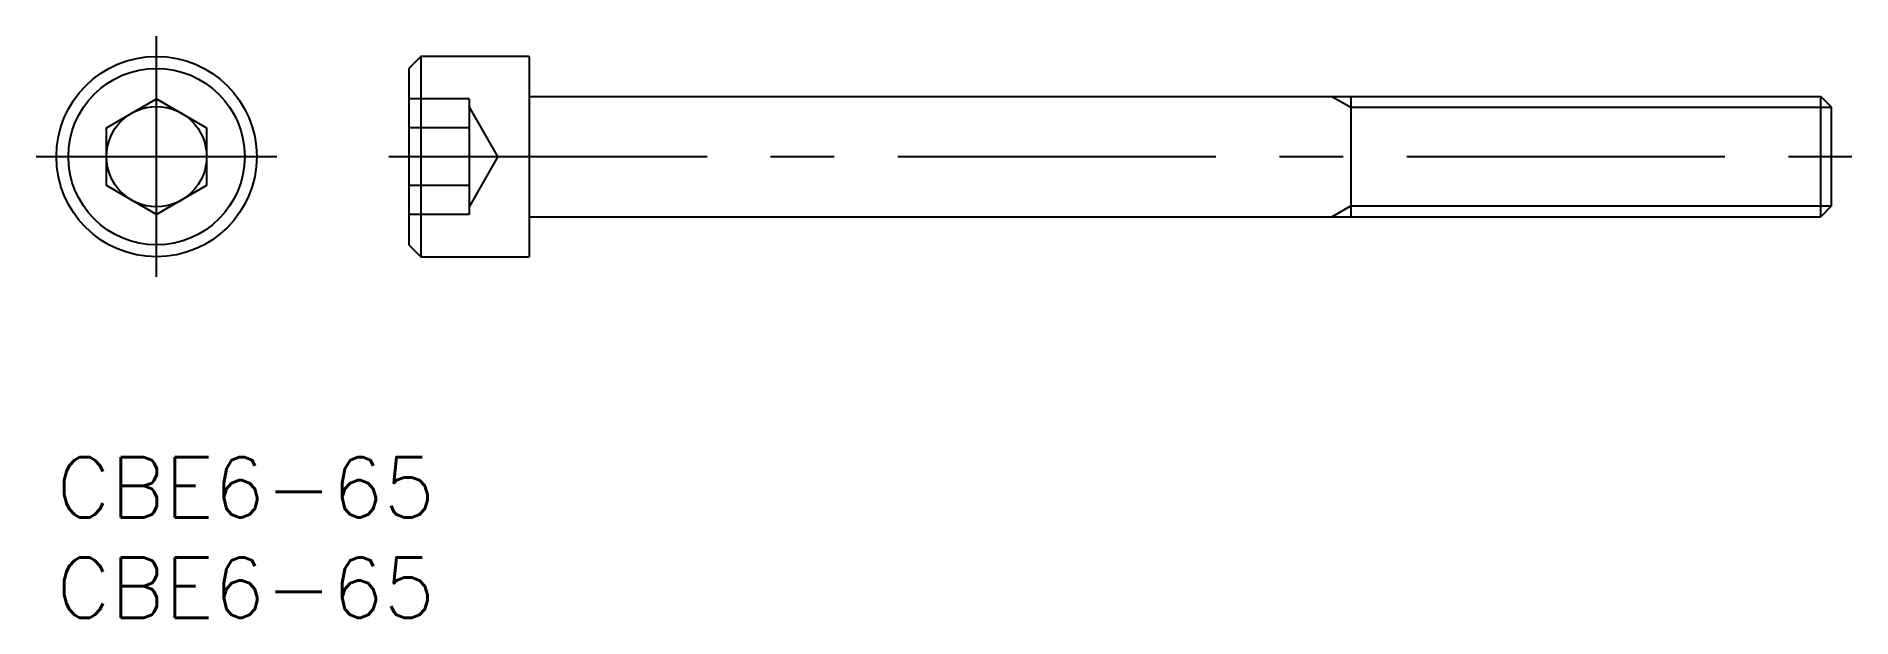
# Model space of a CAD drawing. Extents: x -1 to 89.6, y -8 to 21.
import ezdxf

# ---------------------------------------------------------------- set-up
doc = ezdxf.new("R2010")
doc.units = 0
doc.header["$LTSCALE"] = 0.5
doc.linetypes.add('CENTER', pattern=[50.8, 31.75, -6.35, 6.35, -6.35])
doc.linetypes.add('DASHED', pattern=[19.05, 12.7, -6.35])
for name, color, linetype in [('MSM_CENTER', 1, 'CENTER'), ('MSM_CONTINUOUS', 7, 'CONTINUOUS'), ('MSM_DASHED', 4, 'DASHED'), ('MSM_NARROW', 5, 'CONTINUOUS'), ('MSM_PART_NUMBER', 7, 'CONTINUOUS')]:
    doc.layers.add(name, color=color, linetype=linetype)
doc.styles.get("Standard").update_dxf_attribs({"font": 'txt.shx', "height": 1, "bigfont": 'bigfont.shx'})

# ---------------------------------------------------------------- blocks, each defined once
blk = doc.blocks.new('*U9')
at = {"layer": 'MSM_PART_NUMBER'}
blk.add_text('CBE6-65', height=3, dxfattribs=at).set_placement((0, -3))
blk = doc.blocks.new('*U10')
at = {"layer": 'MSM_PART_NUMBER'}
blk.add_text('CBE6-65', height=3, dxfattribs=at).set_placement((0, -8))

msp = doc.modelspace()

# ---------------------------------------------------------------- linework, layer by layer
at = {"layer": 'MSM_CENTER'}
for p, q in [((5, 9), (5, 21)), ((-1, 15), (11, 15)), ((16.596, 15), (89.596, 15))]:
    msp.add_line(p, q, dxfattribs=at)
at = {"layer": 'MSM_CONTINUOUS'}
for p, q in [((18.196, 20), (17.596, 19.4)), ((23.596, 20), (18.196, 20)), ((18.196, 20), (18.196, 10)), ((23.596, 20), (23.596, 10)), ((17.596, 19.4), (17.596, 10.6)), ((2.5, 16.443), (5, 17.887)), ((5, 17.887), (7.5, 16.443)), ((23.596, 18), (88.055, 18)), ((64.596, 18), (64.596, 12)), ((88.055, 12), (88.055, 18)), ((88.596, 17.458), (88.055, 18)), ((88.596, 12.541), (88.596, 17.458)), ((2.5, 13.557), (2.5, 16.443)), ((7.5, 16.443), (7.5, 13.557)), ((5, 12.113), (2.5, 13.557)), ((7.5, 13.557), (5, 12.113)), ((23.596, 12), (88.055, 12)), ((88.596, 12.541), (88.055, 12)), ((17.596, 10.6), (18.196, 10)), ((18.196, 10), (23.596, 10))]:
    msp.add_line(p, q, dxfattribs=at)
for radius in [5, 4.4, 2.5]:
    msp.add_circle((5, 15), radius, dxfattribs=at)
at = {"layer": 'MSM_DASHED'}
for p, q in [((20.596, 17.887), (17.596, 17.887)), ((20.596, 17.887), (20.596, 12.113)), ((22.04, 15), (20.596, 17.5)), ((20.596, 16.443), (17.596, 16.443)), ((22.04, 15), (20.596, 12.5)), ((20.596, 13.557), (17.596, 13.557)), ((20.596, 12.113), (17.596, 12.113))]:
    msp.add_line(p, q, dxfattribs=at)
at = {"layer": 'MSM_NARROW'}
for p, q in [((63.659, 18), (64.596, 17.458)), ((64.596, 17.458), (88.596, 17.458)), ((63.659, 12), (64.596, 12.541)), ((64.596, 12.541), (88.596, 12.541))]:
    msp.add_line(p, q, dxfattribs=at)

# ---------------------------------------------------------------- block references
at = {"layer": 'MSM_CONTINUOUS'}
for name in ['*U9', '*U10']:
    msp.add_blockref(name, (0, 0), dxfattribs=at)

doc.saveas('drawing.dxf')
